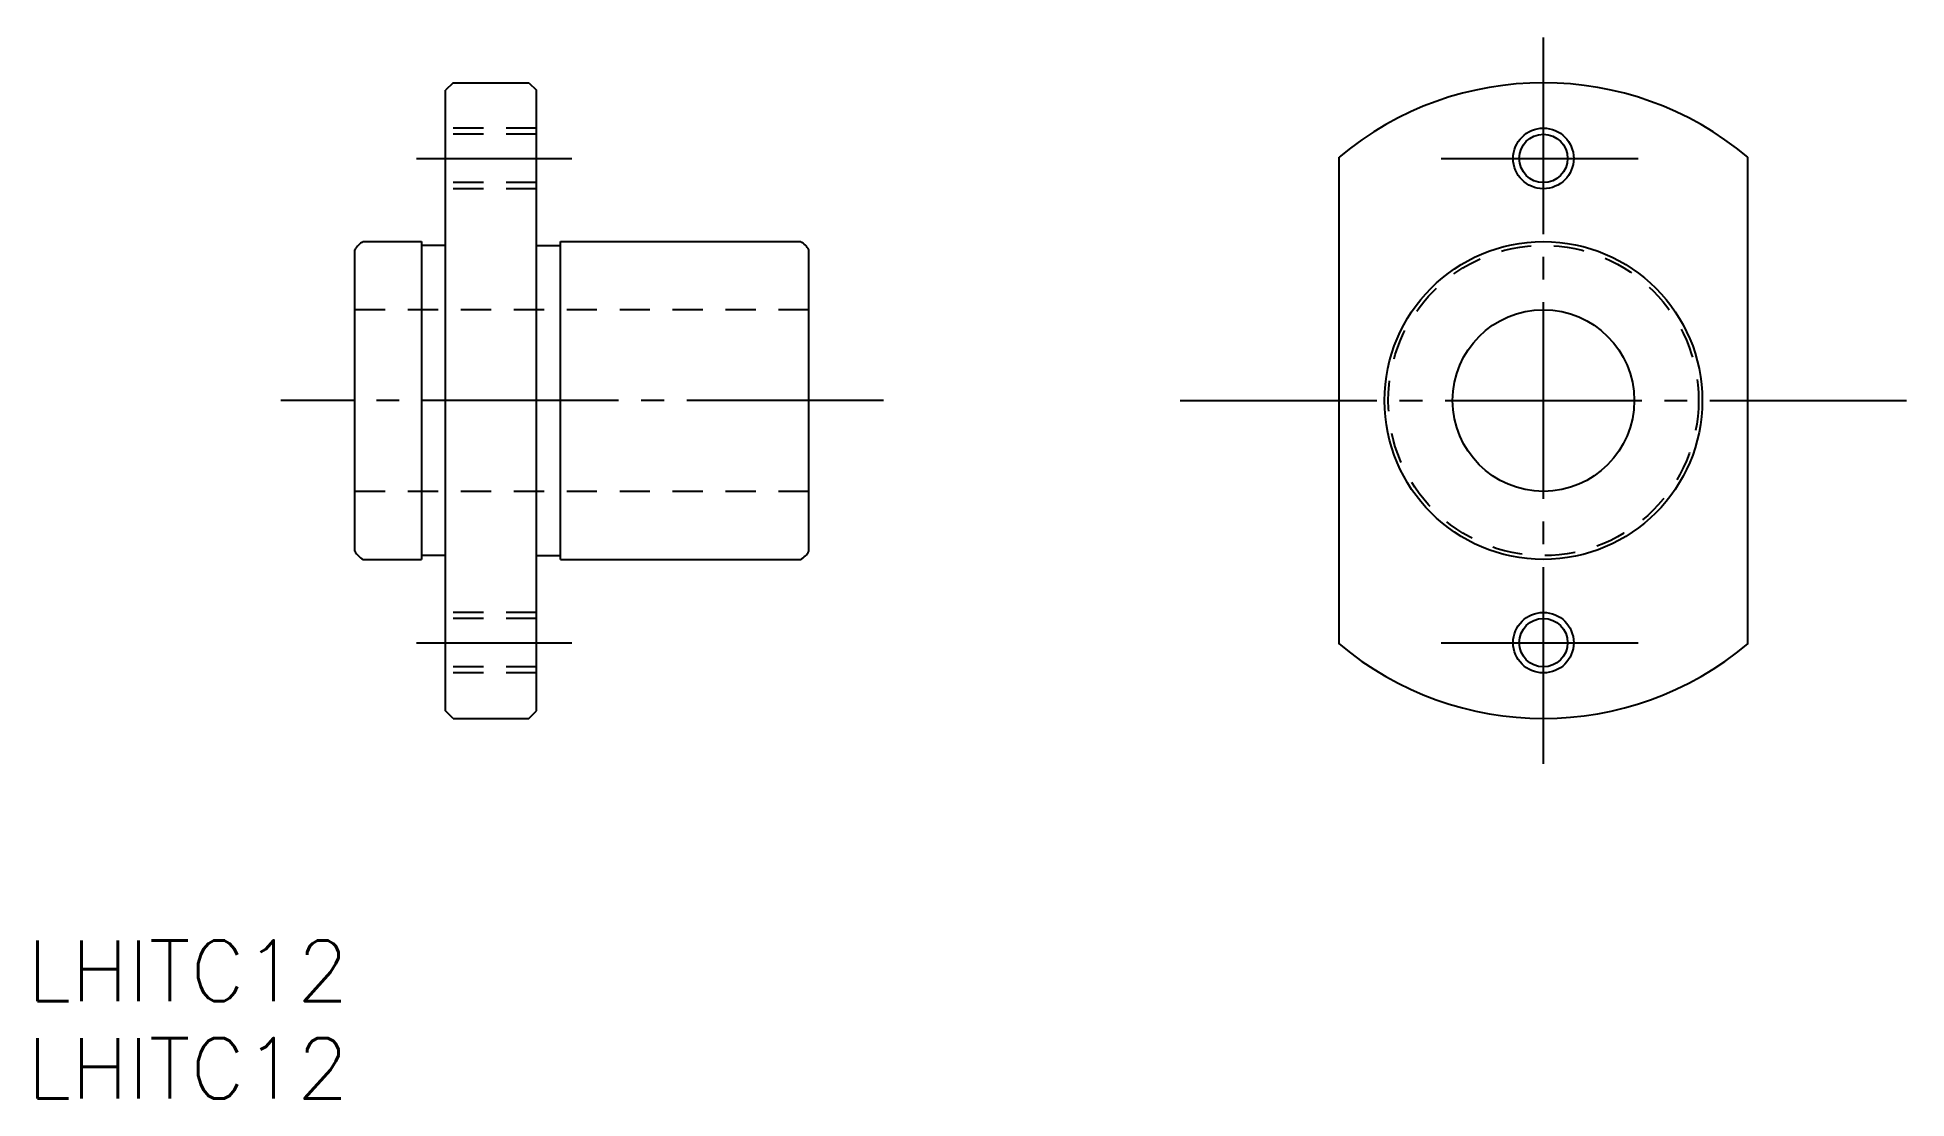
# Model space of a CAD drawing. Extents: x 194 to 318, y 152 to 222.
import ezdxf

# ---------------------------------------------------------------- set-up
doc = ezdxf.new("R2010")
doc.units = 0
doc.linetypes.add('CENTER', pattern=[17.5, 13, -1.5, 1.5, -1.5])
doc.linetypes.add('DASHED', pattern=[3.5, 2, -1.5])
doc.layers.get('0').update_dxf_attribs({"linetype": 'CONTINUOUS'})
doc.layers.add('CENTER', color=1, linetype='CENTER')
doc.styles.get("Standard").update_dxf_attribs({"font": 'txt.shx', "bigfont": '@extfont2.shx'})

msp = doc.modelspace()

# ---------------------------------------------------------------- linework, layer by layer
at = {"color": 7, "linetype": 'CONTINUOUS'}
for p, q in [((221.7, 219.31), (221.2, 218.81)), ((221.2, 177.81), (221.2, 218.81)), ((221.7, 219.31), (226.7, 219.31)), ((226.7, 219.31), (227.2, 218.81)), ((227.2, 177.81), (227.2, 218.81)), ((280.24, 182.22), (280.24, 214.39)), ((307.24, 182.22), (307.24, 214.39)), ((215.74, 208.81), (219.6, 208.81)), ((219.6, 208.81), (219.6, 187.81)), ((228.8, 208.81), (244.65, 208.81)), ((228.8, 187.81), (228.8, 208.81)), ((215.2, 188.35), (215.2, 208.27)), ((221.2, 208.56), (219.6, 208.56)), ((227.2, 208.56), (228.8, 208.56)), ((245.2, 188.35), (245.2, 208.27)), ((215.74, 187.81), (219.6, 187.81)), ((221.2, 188.06), (219.6, 188.06)), ((227.2, 188.06), (228.8, 188.06)), ((228.8, 187.81), (244.65, 187.81)), ((221.7, 177.31), (221.2, 177.81)), ((221.7, 177.31), (226.7, 177.31)), ((226.7, 177.31), (227.2, 177.81))]:
    msp.add_line(p, q, dxfattribs=at)
at = {"color": 3, "linetype": 'DASHED'}
for p, q in [((227.2, 216.31), (221.2, 216.31)), ((227.2, 215.91), (221.2, 215.91)), ((227.2, 212.71), (221.2, 212.71)), ((227.2, 212.31), (221.2, 212.31)), ((245.2, 204.31), (215.2, 204.31)), ((245.2, 192.31), (215.2, 192.31)), ((227.2, 184.31), (221.2, 184.31)), ((227.2, 183.91), (221.2, 183.91)), ((227.2, 180.71), (221.2, 180.71)), ((227.2, 180.31), (221.2, 180.31))]:
    msp.add_line(p, q, dxfattribs=at)
at = {"color": 3, "linetype": 'CONTINUOUS'}
for centre in [(293.74, 214.31), (293.74, 182.31)]:
    msp.add_circle(centre, 2, dxfattribs=at)
at = {"color": 7, "linetype": 'CONTINUOUS'}
for centre, radius in [((293.74, 214.31), 1.6), ((293.74, 198.31), 10.5), ((293.74, 198.31), 6), ((293.74, 182.31), 1.6)]:
    msp.add_circle(centre, radius, dxfattribs=at)
at = {"color": 3, "linetype": 'DASHED'}
msp.add_circle((293.74, 198.31), 10.25, dxfattribs=at)
at = {"color": 7, "linetype": 'CONTINUOUS'}
for centre, radius, start, end in [((293.74, 198.31), 21, 49.9948, 130.0052), ((216.35, 207.66), 1.3, 117.7958, 152.2042), ((244.05, 207.66), 1.3, 27.7958, 62.2042), ((216.35, 188.96), 1.3, 207.8052, 242.2042), ((244.05, 188.96), 1.3, 297.7958, 332.2042), ((293.74, 198.31), 21, 229.9948, 310.0052)]:
    msp.add_arc(centre, radius, start, end, dxfattribs=at)
at = {"layer": 'CENTER', "color": 1, "linetype": 'CENTER'}
for p, q in [((293.74, 174.31), (293.74, 222.31)), ((219.28, 214.31), (229.54, 214.31)), ((286.99, 214.31), (300.49, 214.31)), ((250.13, 198.31), (210.3, 198.31)), ((269.74, 198.31), (317.74, 198.31)), ((219.28, 182.31), (229.54, 182.31)), ((286.99, 182.31), (300.49, 182.31))]:
    msp.add_line(p, q, dxfattribs=at)

# ---------------------------------------------------------------- texts
at = {"color": 7, "linetype": 'CONTINUOUS'}
for p in [(193.54, 158.63), (193.54, 152.18)]:
    msp.add_text('LHITC12', height=4, dxfattribs=at).set_placement(p)

doc.saveas('drawing.dxf')
